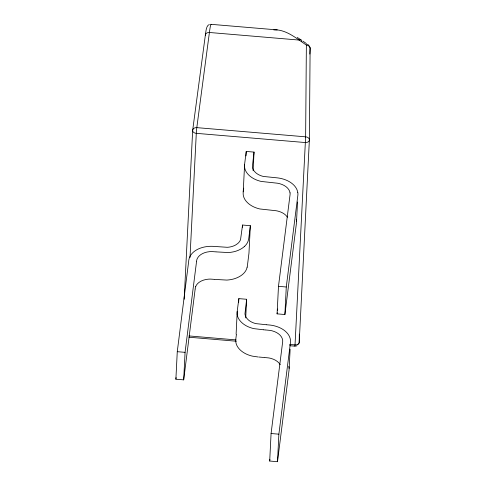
<?xml version="1.0" encoding="UTF-8"?>
<svg xmlns="http://www.w3.org/2000/svg" width="486" height="486" viewBox="0 0 486 486"><rect width="100%" height="100%" fill="white"/><g stroke="black" fill="none" stroke-linecap="round" stroke-linejoin="round"><path stroke-width="0.73" d="M299.327 334.137L299.206 342.405A3.918 2.697 0.8 0 1 297.657 344.44M237.211 311.477L236.111 334.186M244.61 164.298L243.225 191.824M195.147 289.146L183.684 379.864L175.883 379.208L177.269 351.682L188.726 260.982M184.176 299.261L192.663 130.382L205.335 35.241A35.241 1.324 -85.2 0 1 206.793 27.884M183.684 379.864L185.069 352.344L196.544 261.504M189.99 257.568L196.447 130.363L209.405 32.483A39.153 1.47 -85.2 0 1 211.173 24.658M238.656 302.341L238.845 298.623L246.645 299.279L245.709 317.88M242.435 227.26L242.544 225.03L250.345 225.692L248.96 253.212L247.453 265.362A41.638 27.981 2.9 0 1 247.143 267.166M246.019 155.903L246.244 151.438L254.044 152.1L253.109 170.695M288.83 366.389A23.437 15.746 2.9 0 1 288.994 367.27A23.541 15.819 2.9 0 1 289.079 369.986L277.5 461.7L269.7 461.038L271.079 433.518L282.652 341.901A15.953 10.722 2.9 0 0 282.627 340.048A15.722 10.564 2.9 0 0 272.342 330.893A14.89 10.006 2.9 0 0 269.918 330.377L265.897 329.988M296.43 220.085A23.541 15.819 2.9 0 1 296.478 222.807L284.893 314.521L277.093 313.859L278.478 286.333L290.051 194.716A15.953 10.722 2.9 0 0 290.027 192.869M277.5 461.7L278.879 434.174L290.464 342.466A23.541 15.819 2.9 0 0 290.415 339.744A23.437 15.746 2.9 0 0 274.39 325.845A24.822 16.682 2.9 0 0 271.297 325.231A23.334 15.68 2.9 0 0 269.669 325.019L266.371 324.739M284.893 314.521L286.278 286.995L297.863 195.281A23.541 15.819 2.9 0 0 297.815 192.565M290.136 349.155L289.14 368.424M297.535 201.976L296.539 221.245M309.825 54.074L310.117 48.266A3.918 2.63 2.9 0 0 309.394 46.699M188.787 260.49L188.854 259.974A23.541 15.819 2.9 0 1 189.583 257.319A23.437 15.746 2.9 0 1 208.749 246.39A24.822 16.682 2.9 0 1 211.926 246.311A23.334 15.68 2.9 0 1 213.573 246.378L227.229 247.301A15.121 10.157 2.9 0 0 230.504 246.87L231.287 246.688A16.002 10.753 2.9 0 0 235.844 244.859L237.672 243.577A15.856 10.656 2.9 0 0 239.835 241.086L240.133 240.552A14.635 9.835 2.9 0 0 240.558 239.525L242.544 225.03M196.575 261.274L196.648 260.727A15.953 10.722 2.9 0 1 197.128 258.916A15.722 10.564 2.9 0 1 209.49 251.675A14.89 10.006 2.9 0 1 211.993 251.578L215.851 251.851M195.178 288.915L195.263 288.247A15.953 10.722 2.9 0 1 195.749 286.442M236.421 334.429L235.904 338.286A41.638 27.981 2.9 0 0 235.759 340.109L235.807 341.688A22.623 15.206 2.9 0 0 237.387 346.445L237.903 347.265A23.668 15.904 2.9 0 0 244.482 353.103A22.824 15.339 2.9 0 0 247.811 354.701L248.947 355.126A24.64 16.56 2.9 0 0 252.495 356.153L258.09 356.973M175.883 379.208L176.09 377.598M246.244 151.438L244.689 163.582A41.638 27.981 2.9 0 0 244.537 165.404L244.586 166.984A22.623 15.206 2.9 0 0 246.165 171.74L246.681 172.56A23.668 15.904 2.9 0 0 253.261 178.398A22.824 15.339 2.9 0 0 256.59 179.99L257.726 180.421A24.64 16.56 2.9 0 0 261.274 181.448L277.312 183.198A14.89 10.006 2.9 0 1 279.742 183.708A15.722 10.564 2.9 0 1 290.057 192.869M254.044 152.1L252.362 166.619A14.635 9.835 2.9 0 0 252.526 167.694L252.677 168.271A15.856 10.656 2.9 0 0 254.178 171.066L255.648 172.633A16.002 10.753 2.9 0 0 259.652 175.185L260.368 175.489A15.121 10.157 2.9 0 0 263.467 176.461L277.069 177.84A23.334 15.68 2.9 0 1 278.697 178.052A24.822 16.682 2.9 0 1 281.783 178.666A23.437 15.746 2.9 0 1 297.772 192.565M238.845 298.623L237.29 310.767A41.638 27.981 2.9 0 0 237.138 312.583L237.192 314.169M250.345 225.692L248.832 237.836A41.638 27.981 2.9 0 1 248.522 239.647L248.079 241.184A22.623 15.206 2.9 0 1 245.345 245.57L244.634 246.293M246.645 299.279L244.968 313.798A14.635 9.835 2.9 0 0 245.126 314.879L245.284 315.45A15.856 10.656 2.9 0 0 246.779 318.251L248.249 319.812A16.002 10.753 2.9 0 0 252.258 322.364L252.969 322.674A15.121 10.157 2.9 0 0 256.073 323.64L266.2 324.727M277.093 313.859L277.233 312.784M277.5 310.639L277.706 309.029M269.7 461.038L269.9 459.434M243.705 188.167L243.304 191.107A41.638 27.981 2.9 0 0 243.152 192.93L243.207 194.509A22.623 15.206 2.9 0 0 244.78 199.26L245.302 200.086A23.668 15.904 2.9 0 0 251.882 205.924A22.824 15.339 2.9 0 0 255.205 207.516L256.347 207.941A24.64 16.56 2.9 0 0 259.895 208.974L275.933 210.717A14.89 10.006 2.9 0 1 278.357 211.234A15.722 10.564 2.9 0 1 287.457 217.23M295.051 345.844L294.978 346.16L289.741 345.74M247.137 267.166L246.694 268.709A22.623 15.206 2.9 0 1 243.966 273.096L243.249 273.818A23.668 15.904 2.9 0 1 235.352 278.429A22.824 15.339 2.9 0 1 231.694 279.432L230.479 279.663A24.64 16.56 2.9 0 1 226.743 280.076L214.812 279.407M206.811 27.289L208.044 25.29L209.357 24.549M294.959 346.178L305.633 136.833L306.368 45.052C297.329 39.111 288.465 31.195 277.263 29.901L210.96 24.318M295.755 346.16L297.049 345.722M273.8 29.913L277.263 29.901M258.856 357.034L261.747 357.277M216.197 251.882L228.128 252.55A24.64 16.56 2.9 0 0 231.858 252.137L233.08 251.912A22.824 15.339 2.9 0 0 236.737 250.904A23.668 15.904 2.9 0 0 244.628 246.293M263.655 329.8L265.556 329.958M262.27 357.319L264.171 357.483M214.466 279.377L210.608 279.104A14.89 10.006 2.9 0 0 208.105 279.195A15.722 10.564 2.9 0 0 195.718 286.436M278.478 286.333L286.278 286.995M263.485 329.781L253.88 328.633A24.64 16.56 2.9 0 1 250.333 327.6L249.19 327.175A22.824 15.339 2.9 0 1 245.867 325.584A23.668 15.904 2.9 0 1 239.288 319.745L238.766 318.919A22.623 15.206 2.9 0 1 237.186 314.169M189.084 335.941L235.977 339.902M289.668 344.446L294.959 344.89A3.918 2.63 2.9 0 0 299.206 342.405L309.375 140.047L310.117 48.266A3.918 3.086 0.5 0 0 306.368 45.052A3.918 2.163 -55.7 0 1 309.041 46.401M189.048 337.223L236.318 341.221M264.518 357.514L268.533 357.903A14.89 10.006 2.9 0 1 270.963 358.413A15.722 10.564 2.9 0 1 280.228 364.688M177.269 351.682L185.069 352.344M271.079 433.518L278.879 434.174M297.232 37.44L300.943 39.828M302.79 41.091L306.405 43.552M205.335 35.241A3.918 3.086 7.6 0 1 209.405 32.483L299.042 40.059A3.918 2.163 -55.7 0 1 301.703 41.158M296.229 219.21A23.437 15.746 2.9 0 1 296.387 220.085M305.633 136.833L196.733 127.63A3.918 3.086 7.6 0 0 192.663 130.382A3.918 2.63 2.9 0 0 196.235 133.328L305.135 142.532A3.918 2.63 2.9 0 0 309.375 140.047A3.918 3.086 0.5 0 0 305.633 136.833"/></g></svg>
